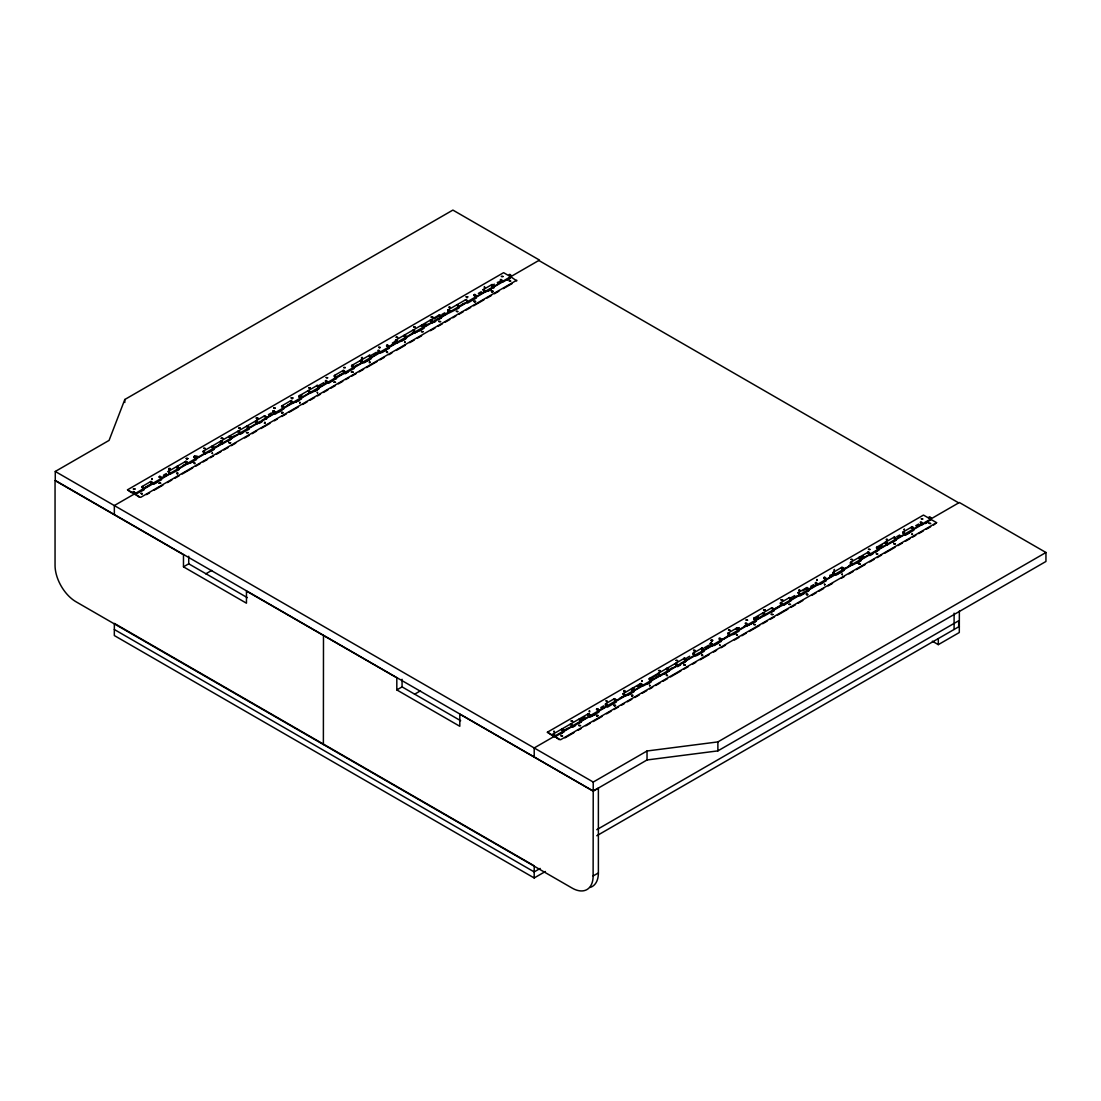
<?xml version="1.0" encoding="UTF-8"?>
<svg xmlns="http://www.w3.org/2000/svg" width="1101" height="1101" viewBox="0 0 1101 1101"><rect width="100%" height="100%" fill="white"/><g stroke="black" fill="none" stroke-linecap="round" stroke-linejoin="round"><path stroke-width="1.5" d="M317.652 387.428L317.639 386.203M516.727 280.893L511.373 277.163L502.634 282.214L501.258 280.191M833.994 574.461L834.007 573.263M265.258 423.293L264.832 422.137L264.364 423.321M449.937 307.702C446.992 306.931 451.465 306.216 449.401 307.399M596.742 716.173L597.664 716.145M701.722 655.632C704.75 654.324 699.52 654.6 702.631 655.549M807.597 594.994L806.73 595.077M887.296 540.013C883.993 538.926 889.622 538.733 886.388 540.04M177.289 467.402L178.816 468.847L187.487 463.838L186.564 462.048M282.269 406.792L283.177 406.861M387.235 346.196L388.13 347.145M474.71 295.687L475.701 295.921M614.661 699.699L615.665 699.947L615.101 700.704M675.821 664.398L676.785 665.348M780.802 603.967L781.751 603.871L781.187 604.628M912.068 527.998L912.867 527.902L911.986 527.874M142.579 488.293L143.281 488.28M204.194 452.057L204.992 453.736L196.308 458.759L194.946 456.943L195.496 458.36M230.742 437.937L230.04 436.698L229.242 437.482A1.555 0.895 60 0 1 229.875 436.051A1.555 0.895 60 0 1 231.306 437.881A1.555 0.895 60 0 1 230.219 438.735M324.066 384.125L326.956 382.46L327.451 383.038L318.767 388.047L317.707 386.341M352.815 367.445L352.829 366.248M650.085 680.501L650.099 679.248M773.095 609.486L773.631 610.257L782.302 605.247L780.843 603.912M842.802 569.465L842.802 568.391L842.004 568.598M878.034 549.041L877.236 547.844L878.598 549.66L887.282 544.651A1.555 0.895 60 0 0 886.415 542.298A1.555 0.895 60 0 0 885.232 543.22M921.895 523.581L917.436 526.361M177.192 467.43L178.018 467.388L177.867 468.448M282.159 406.82L282.985 406.792M325.965 381.524L326.983 381.841M387.125 346.223L387.951 346.182M614.551 699.727L616.175 701.158L624.859 696.149L623.909 695.612M261.488 420.582L539.476 260.084L452.883 210.085L124.812 399.498L109.068 440.4L55.27 471.462L55.27 480.435L593.233 791.027L647.03 759.965L717.88 750.882L1045.95 561.469L1045.95 552.496L959.356 502.496L700.69 651.833M143.323 488.472L143.832 489.05L152.502 484.041C150.383 481.33 152.117 482.376 151.387 483.422M221.755 442.093L220.984 442.038L222.485 443.648L213.8 448.657L212.438 446.841L212.988 448.258M239.481 432.954L239.977 433.546L231.293 438.556L230.164 436.712L229.944 437.62M291.655 402.76L287.622 405.154M318.272 387.469L321.162 385.79M344.379 372.427L344.159 371.257L343.443 371.656M361.651 361.156L362.435 362.835L353.765 367.844L353.311 367.142M396.181 341.874L396.869 341.255M501.946 281.319L502.4 282.035L493.716 287.044L492.271 285.283L493.95 287.87L492.739 287.168M656.457 677.032C661.591 676.083 657.091 671.995 659.843 675.945L651.173 680.955L650.319 679.276M685.703 660.049L686.157 660.765L694.841 655.756L693.905 653.966M728.876 635.002L728.449 633.736L730.059 635.717L738.881 631.272M764.342 614.771L763.502 613.505L764.342 614.771L755.644 619.78L756.139 620.358L764.81 615.349L763.695 614.716M790.628 599.577L791.124 600.155L799.808 595.146L798.954 593.453M824.594 579.594A1.555 0.895 60 0 0 825.131 580.076L826.342 580.778L817.534 585.223C816.144 585.016 816.543 582.03 817.3 585.044L808.616 590.053L807.019 588.485M834.338 574.24L834.792 574.942L826.108 579.952L824.745 578.149L825.296 579.566M850.825 563.189L852.284 564.841L843.614 569.85L842.76 568.171L842.169 568.749M264.68 416.77L265.437 416.66M430.959 320.708L431.757 320.886M702.149 649.053L702.933 649.108M807.116 588.443L807.542 589.599M912.536 534.453C912.33 532.471 911.477 534.205 911.738 534.522M337.223 376.528L344.448 372.358L343.471 371.601M353.146 367.349L357.605 364.761M389.699 346.223L396.91 341.42M650.553 680.459L653.567 678.711M722.091 639.144C724.472 640.135 731.477 632.69 728.394 634.382M848.899 565.928L851.679 563.451M325.992 381.386L326.983 382.006M474.627 295.577L475.673 296.21M257.428 418.903L256.671 418.93M475.137 302.183L474.38 302.211M589.819 711.824L589.462 710.558L589.021 711.797M308.5 391.405L309.491 392.107M894.549 537.866L895.237 537.866M265.589 417.926L266.525 419.164L265.313 418.476M291.903 402.732L292.453 403.241L283.783 408.251L283.287 407.659M411.526 333.617L414.43 331.951L414.926 332.543L406.241 337.553L405.388 335.86M711.769 645.145L711.535 643.961L712.333 645.654L703.649 650.663L702.961 649.356M738.152 629.868L738.647 630.46L747.318 625.451L746.519 624.969M799.243 594.636L799.078 593.59M860.404 559.336L860.032 558.042L859.041 558.689A1.555 0.895 60 0 1 859.413 557.257A1.555 0.895 60 0 1 860.886 558.358A1.555 0.895 60 0 1 860.789 560.024M869.226 554.243L869.226 553.363M921.743 523.925L922.266 524.448L913.582 529.457L913.087 528.865M579.649 719.669L581.19 721.361L589.861 716.352A1.555 0.895 60 0 0 589.007 713.998A1.555 0.895 60 0 0 587.824 714.934M640.947 684.285L641.897 685.015M362.325 358.348C363.055 356.449 360.633 357.715 361.706 358.362M694.731 651.255L694.043 651.241M131.446 492.725L127.51 489.807L503.611 272.676L508.855 275.704M142.057 486.559L150.727 481.55M168.302 471.407L185.725 461.347M203.286 451.204L264.446 415.889M282.007 405.76L290.692 400.75M299.5 395.658L316.937 385.598M334.498 375.455L343.168 370.445M351.99 365.353L369.413 355.293M395.727 340.099L439.395 314.886M448.217 309.808L465.64 299.747M483.201 289.604L491.886 284.595M163.43 475.247L166.375 473.554M194.01 457.589L196.955 455.897M268.41 414.637L271.341 412.944M298.99 396.979L301.922 395.287M317.941 386.038L323.832 382.639M368.959 356.586L376.308 352.348M392.341 343.085L395.273 341.393M421.449 326.281L425.853 323.735M434 318.918L438.336 316.414M441.886 314.487L444.818 312.794M478.343 293.43L481.275 291.737M491.431 285.875L494.377 284.182M497.322 282.475L500.281 281.416M144.781 487.633L149.117 485.128M166.609 475.026L160.829 478.371L161.324 478.949L169.994 473.939L169.21 472.26M182.656 465.764L185.546 464.099M195.813 458.167L198.703 456.502M213.305 448.066L216.195 446.4M219.099 444.721L221.879 442.244M232.242 437.138L235.146 435.459M268.685 416.095L271.575 414.43M373.652 355.499L377.987 352.994M424.683 326.034L427.587 324.355M442.189 315.932L449.414 311.748M461.126 304.991L464.016 303.325M480.064 294.05L482.954 292.384M497.556 283.962L500.446 282.283M260.318 421.256L114.325 505.552L114.366 514.621M248.275 427.229L248.798 428.454L257.469 423.445L256.973 422.853M273.034 412.283A1.555 0.895 60 0 1 273.956 410.907A1.555 0.895 60 0 1 274.961 413.343L266.291 418.352L265.795 417.761M299.665 396.883L300.146 396.305L301.275 398.149L309.959 393.14L308.844 392.506M388.144 346.526L388.749 347.655L397.433 342.631L396.924 342.053M423.238 326.859L423.734 327.451L432.418 322.442A1.555 0.895 60 0 0 431.551 320.088A1.555 0.895 60 0 0 430.381 321.01M467.402 302.238L458.732 307.248L458.236 306.656M475.728 296.554L476.224 297.146L484.894 292.137L483.834 290.279M139.29 497.267L135.272 494.294L144.052 489.876M151.525 483.518L152.736 484.22L161.558 479.775M169.017 473.416L170.228 474.118L179.05 469.673L177.839 468.971M186.509 463.315L187.721 464.016L196.542 459.571L195.331 458.869M204.015 453.213L205.226 453.915L214.034 449.469M221.507 443.111L222.719 443.813L231.527 438.721L228.595 441.074M239 433.01L240.211 433.711L249.032 429.266M256.492 422.922L257.703 423.61L266.525 418.518M278.14 412.462L284.017 408.43L275.195 414.155M291.214 402.471L292.687 403.42L301.509 398.975M308.982 392.617L310.193 393.318L319.001 388.873L317.79 388.171M326.474 382.515L327.685 383.217L336.493 378.125L329.158 383.01M343.966 372.413L345.177 373.115L353.999 368.67M361.458 362.312L362.669 363.013L371.491 358.568M378.95 352.21L380.162 352.912L388.983 348.466L387.772 347.765M396.456 342.108L397.654 342.81L406.475 338.365M413.811 331.91L415.16 332.708L423.968 328.263M431.441 321.905L432.652 322.607L441.473 317.515L438.528 319.868M448.933 311.817L450.144 312.505L458.966 308.06M476.458 297.972L467.636 303.05M483.903 290.347L485.128 292.315L493.95 287.223M154.209 484.013L157.14 482.321M190.666 462.97L193.597 461.264M209.63 452.016L212.562 450.323M239 433.656L240.211 434.358L243.142 432.665M259.175 423.417L262.107 421.711M295.632 402.36L298.577 400.668M314.597 391.419L317.528 389.713M343.966 373.06L345.177 373.762L348.122 372.055M364.142 362.807L370.019 359.421M381.634 352.705L386.038 350.159M402.071 340.911L405.003 339.218M422.509 329.116L415.16 332.708M435.583 321.561L432.652 322.607M488.073 291.256L491.018 289.563M506.997 280.328L509.914 278.649M135.272 494.294L140.625 497.391L516.727 280.246M146.571 494.597L149.543 492.876M154.002 490.303L162.92 485.156M167.38 482.582L171.839 480.008M174.811 478.288L179.27 475.715M182.243 474.008L192.661 467.994M195.634 466.274L200.093 463.7M203.066 461.98L207.525 459.406M210.497 457.699L213.47 455.979M216.443 454.259L220.902 451.685M223.875 449.965L228.334 447.391M231.306 445.685L235.765 443.097M244.683 437.95L249.143 435.377M252.115 433.67L256.574 431.083M261.033 428.509L269.951 423.362M274.41 420.788L277.383 419.068M281.856 416.495L286.315 413.921M289.288 412.201L298.206 407.053M302.665 404.48L307.124 401.906M310.097 400.186L314.556 397.612M317.528 395.906L320.501 394.186M323.474 392.465L327.933 389.892M330.906 388.171L335.365 385.598M338.337 383.891L342.796 381.304M345.769 379.597L348.742 377.877M351.714 376.157L356.173 373.583M359.146 371.863L363.605 369.289M366.578 367.583L376.982 361.568M379.955 359.848L384.428 357.275M388.887 354.701L391.86 352.981M396.319 350.407L405.237 345.26M409.696 342.686L414.155 340.113M417.128 338.392L421.587 335.819M430.505 330.672L434.964 328.098M437.937 326.378L442.396 323.804M445.368 322.084L449.827 319.51M452.8 317.804L455.773 316.083M458.745 314.363L463.204 311.789M466.177 310.069L470.636 307.496M473.609 305.789L484.027 299.775M487 298.054L491.459 295.481M494.432 293.774L498.891 291.187M503.35 288.613L512.268 283.466M183.482 566.836L246.459 603.197L246.459 591.086L396.814 677.789L396.814 689.914L459.805 726.275L459.805 714.15L593.122 791.137L598.38 788.096L598.38 872.942L593.122 875.969A29.686 17.148 60 0 1 572.135 888.094L76.038 601.779A29.686 17.148 60 0 1 55.05 565.419L55.05 480.573L183.482 554.725L183.482 566.836L188.725 563.808L247.312 597.637M205.763 573.855L211.709 570.414M396.814 689.914L402.071 686.886L460.658 720.715M414.499 694.277L420.458 690.836M554.009 736.074C552.509 733.018 555.592 736.872 552.963 735.399A1.555 0.895 60 0 1 553.583 733.968A1.555 0.895 60 0 1 555.028 735.812A1.555 0.895 60 0 1 553.941 736.652L547.376 732.22L923.478 515.075L928.721 518.117M553.184 734.023L588.099 713.861M605.922 705.149L606.045 704.406L605.44 705.108A1.555 0.895 60 0 1 605.743 703.69L614.344 698.708M623.166 693.616L640.576 683.556M649.397 678.464L684.327 658.302M693.135 653.21L701.819 648.2M728.133 633.02L736.803 628.01M754.364 617.867L771.801 607.807M780.609 602.715L789.293 597.705M798.101 592.613L806.785 587.604M832.865 573.896A1.555 0.895 60 0 1 833.182 572.382L841.77 567.4M850.591 562.308L868.015 552.248M876.823 547.169L894.26 537.095M903.068 532.003L911.752 526.994M649.796 679.152L657.036 674.982M802.822 590.797L805.726 589.131M581.837 718.499L584.769 716.806M600.802 707.558L603.733 705.851M631.382 689.9L634.314 688.208M637.259 686.501L640.204 685.455M686.804 657.903L689.749 656.196M704.296 647.801L708.7 645.255M736.349 629.29L739.294 627.598M753.841 619.189L758.245 616.656M790.298 598.146L794.716 595.6M810.735 586.351L813.68 584.645M829.7 575.396L832.645 574.35M860.28 557.739L863.225 556.046M879.245 546.798L882.19 545.091M896.737 536.696L899.682 535.003M915.715 525.741L918.674 524.035M564.648 730.046L567.538 728.367M582.14 719.944L585.03 718.279M601.077 709.003L603.967 707.337M620.028 698.075L622.918 696.396M669.614 669.436L672.505 667.77M706.044 648.406L710.393 645.902M743.932 626.538L746.822 624.859M774.581 608.839L781.806 604.669M793.518 597.898L796.408 596.233M808.12 589.475L815.359 585.292M829.961 576.869L832.851 575.204M843.118 569.272L846.008 567.607M862.055 558.331L864.946 556.666M879.548 548.229L882.438 546.564M898.485 537.302L901.375 535.636M678.698 664.536L534.191 747.964L534.233 757.034M679.881 663.848L699.548 652.494M597.595 710.792C598.641 709.416 596.439 708.824 598.683 711.26L607.367 706.25M632.057 689.804L632.827 689.377L633.681 691.056L642.351 686.047L641.415 685.51L642.585 686.226L651.407 681.78M667.812 669.174L668.665 670.867L677.335 665.857L675.863 664.509M859.743 558.826L859.977 557.918L861.106 559.762L869.776 554.753A1.555 0.895 60 0 0 868.923 552.399A1.555 0.895 60 0 0 867.739 553.321A1.555 0.895 60 0 1 868.496 552.165A1.555 0.895 60 0 1 869.845 553.638A1.555 0.895 60 0 1 869.391 555M559.157 739.666L555.152 736.707L563.932 731.642L561.001 733.968M571.391 725.931L572.603 726.632L581.424 721.54L578.479 723.88M598.916 712.086L590.095 717.178M616.409 701.984L607.601 707.076M623.744 695.529L625.093 696.327L633.901 691.882M658.866 675.422L660.077 676.124L668.899 671.032L664.481 674.225M676.358 665.321L677.569 666.022L686.391 660.93L683.446 663.284M693.864 655.219L695.061 655.921L703.883 651.475M711.356 645.131L712.567 645.819L721.375 641.374L720.164 640.686M746.203 624.817L747.551 625.629L756.373 621.184M763.833 614.826L765.044 615.528L773.865 610.436L770.92 612.775M781.325 604.724L782.536 605.426L791.358 600.334L784.008 605.22M798.831 594.623L800.042 595.324L808.85 590.879L807.639 590.177M833.815 574.419L835.026 575.121L843.848 570.676M851.307 564.318L852.518 565.019L861.34 560.574M868.799 554.216L870.01 554.918L878.832 549.826L875.887 552.179M886.291 544.114L887.502 544.816L896.324 539.724L893.393 542.077M913.816 530.269L905.008 535.361M921.014 523.677L922.5 524.613L931.24 519.562L936.593 522.658L933.62 525.026M571.391 726.577L572.603 727.279L575.548 725.573M591.567 716.324L594.512 714.632M628.024 695.281L630.969 693.575M646.989 684.327L649.934 682.634M676.358 665.967L677.569 666.669L680.514 664.976M696.534 655.728L702.41 652.329M714.026 645.626L718.444 643.08M732.991 634.671L735.936 632.979M754.901 622.024L747.551 625.629M798.831 595.269L800.042 595.971L804.446 593.425M820.465 584.177L823.41 582.47M836.499 574.915L842.375 571.529M856.922 563.12L859.867 561.427M868.799 554.863L870.01 555.565L872.955 553.872M906.467 534.522L909.412 532.815M925.418 523.581L928.336 521.902M555.152 736.707L560.492 739.789L936.593 522.658M564.951 737.863L573.869 732.715M578.328 730.142L581.314 728.422M585.773 725.848L590.232 723.274M593.205 721.554L602.123 716.407M606.582 713.833L611.041 711.26M614.014 709.539L618.473 706.966M621.446 705.259L624.418 703.539M627.391 701.819L631.85 699.245M634.823 697.525L639.282 694.951M642.255 693.245L646.714 690.657M649.686 688.951L652.659 687.23M655.632 685.51L660.091 682.937M663.063 681.216L667.523 678.643M670.495 676.936L680.913 670.922M683.886 669.202L688.345 666.628M692.804 664.054L695.777 662.348M700.236 659.76L709.154 654.613M713.613 652.04L716.586 650.319M721.045 647.746L725.504 645.172M734.422 640.025L738.881 637.451M741.854 635.731L746.313 633.158M749.286 631.437L759.69 625.437M762.663 623.716L767.122 621.143M770.094 619.423L774.553 616.849M777.54 615.142L787.944 609.128M790.917 607.408L795.376 604.834M798.349 603.128L802.808 600.54M811.726 595.393L816.185 592.82M819.158 591.099L823.617 588.526M828.076 585.952L832.535 583.379M841.453 578.231L844.426 576.511M848.885 573.938L853.344 571.364M856.317 569.644L865.235 564.496M869.694 561.923L874.166 559.349M877.139 557.629L881.598 555.055M884.571 553.349L894.975 547.335M897.948 545.614L902.407 543.041M905.38 541.32L909.839 538.747M912.812 537.04L915.784 535.32M918.757 533.6L923.216 531.026M926.189 529.306L930.648 526.732M593.122 875.969L593.233 782.054L647.03 750.992L717.88 741.909L1045.95 552.496M596.783 829.7L958.696 620.758L958.696 626.813M540.192 868.428L534.178 871.909L114.311 629.497M596.783 835.755L959.356 626.428M534.178 877.965L534.233 865.813L114.366 623.4L114.311 635.552L534.178 877.965L545.38 871.497M932.354 641.209L938.3 644.649L959.301 632.524L959.356 611M317.542 393.167C317.762 392.892 316.345 391.199 317.57 392.754M177.591 473.98L177.123 473.994M834.283 570.001C834.806 568.474 834.104 570.208 834.063 570.483M799.615 590.7C797.688 589.296 801.074 589.255 799.078 590.673M554.505 731.848C554.023 730.059 553.266 732 554.326 732.316M614.95 706.278L614.482 706.305M352.554 366.082L353.325 366.991M379.253 352.265L379.267 351.191M912.88 529.03L913.816 529.622M694.167 655.274L693.836 653.966M685.345 660.366L685.359 659.293L685.717 659.898M467.141 297.807L466.852 297.82M274.369 408.416L274.644 408.499M299.623 402.801C299.954 400.709 300.16 404.191 299.899 402.883M177.165 473.499C175.073 472.453 179.766 472.893 177.357 473.485M904.169 529.622C904.871 527.709 903.563 530.806 904.444 529.705M824.566 584.7C824.388 582.333 824.855 586.131 824.759 584.59M624.253 691.222C622.354 689.859 626.827 690.822 624.528 691.304M816.887 580.103C816.281 581.658 817.327 577.832 816.804 580.213M484.578 287.292C484.757 288.627 484.261 285.104 484.399 287.292M404.783 342.177C404.287 343.718 405.196 339.906 404.7 342.287M379.432 347.792L379.707 347.82M212.438 453.392C212.851 454.617 211.874 451.217 212.259 453.392M151.993 479.1C152.998 480.421 151.25 476.994 152.172 479.196M842.059 574.488C842.994 575.933 841.343 572.355 842.237 574.584M719.586 645.186C720.522 646.548 718.925 643.067 719.779 645.296M641.842 681.106C642.846 682.455 641.043 679.124 642.034 681.12M273.516 412.242L273.048 412.187A1.555 0.895 60 0 1 273.42 410.756A1.555 0.895 60 0 1 274.878 411.87A1.555 0.895 60 0 1 274.796 413.522M903.329 533.448L902.848 533.393A1.555 0.895 60 0 1 903.164 531.989A1.555 0.895 60 0 1 904.637 533.063A1.555 0.895 60 0 1 904.568 534.742M710.902 644.484L710.406 644.498A1.555 0.895 60 0 1 710.778 643.067A1.555 0.895 60 0 1 712.251 644.168A1.555 0.895 60 0 1 712.154 645.833M561.634 730.39L562.336 730.541M369.716 362.49C367.954 360.963 372.097 362.036 369.358 362.766M649.714 685.593C650.306 687.148 649.246 683.363 649.631 685.703M632.222 695.694C634.713 694.91 629.634 694.717 632.125 695.804M439.987 316.579L441.24 317.349L449.91 312.34A1.555 0.895 60 0 0 449.043 309.987A1.555 0.895 60 0 0 447.873 310.909M361.637 362.353L361.72 361.279M335.323 377.547L335.199 376.239M204.18 453.254L204.263 452.181M186.688 463.356L186.633 462.159M895.154 539.146L896.09 539.559L904.774 534.549L904.279 533.957M134.074 492.353C133.18 495.106 135.175 491.307 133.593 493.248M440.152 316.882L441.473 317.515M370.17 357.288L370.459 356.284M300.188 397.681L300.669 396.759L299.775 396.869M702.576 650.196L703.044 649.26M169.059 473.402L169.141 472.26M632.593 690.602L632.979 689.763L632.18 689.776M580.103 720.894L579.732 719.6L581.424 721.54M538.829 260.469L958.696 502.882M475.247 296.623L476.458 297.325M896.324 539.724L894.975 538.926M458.966 307.413L457.617 306.615M877.621 549.124L878.832 549.826M860.129 559.225L861.34 559.927M422.756 326.928L423.968 327.616M842.637 569.327L843.848 570.029M405.264 337.016L406.475 337.718M825.131 579.429L826.342 580.131M387.772 347.118L388.983 347.82M807.639 589.53L808.85 590.232M370.28 357.219L371.491 357.921M791.358 600.334L790.009 599.536M352.788 367.321L353.999 368.023M773.865 610.436L772.379 609.5M772.654 610.381L773.865 611.083M335.282 377.423L336.493 378.125M335.282 378.07L336.493 378.772M317.79 387.524L319.001 388.226M737.67 629.937L738.881 630.639M301.509 398.328L300.036 397.392M720.164 640.039L721.375 640.727M282.806 407.728L284.017 408.43M702.672 650.14L703.883 650.829M685.18 660.228L686.391 660.93M249.032 428.619L247.546 427.683M668.899 671.032L667.729 669.257M230.315 438.033L231.527 438.721M650.196 680.432L651.407 681.134M212.823 448.121L214.034 448.823M633.901 691.235L632.552 690.437M195.331 458.222L196.542 458.924M616.409 701.337L614.936 700.401M177.839 468.324L179.05 469.026M598.916 711.439L597.32 710.338M160.347 478.426L161.558 479.128M142.855 488.527L144.052 489.229M562.721 730.94L563.932 731.642M127.51 489.807L134.336 493.675L134.019 492.615M547.376 732.22L554.078 736.074L554.009 735.151M55.27 471.462L593.233 782.054M457.878 305.555L458.167 306.312M370.404 356.063L369.716 356.063L371.257 357.742L379.928 352.733L379.322 351.343M335.268 376.157L336.273 377.946L344.943 372.936L344.448 372.358M160.471 477.27L160.76 478.013M510.258 276.158L510.616 275.388M440.166 315.643L440.675 316.4M790.064 598.449L790.573 599.219M422.674 325.745L423.183 326.502M772.558 608.55L773.067 609.321M142.758 487.344L143.268 488.115M501.547 280.342L501.96 281.168M930.648 518.089L929.505 518.076M134.253 492.629L133.083 493A1.555 0.895 60 0 1 133.716 491.569A1.555 0.895 60 0 1 135.148 493.399A1.555 0.895 60 0 1 134.061 494.239M930.483 517.787L929.808 518.007M133.675 493.399L134.226 492.876M510.314 275.319L510.3 276.516L510.781 275.677M720.343 639.089L719.517 639.13L720.536 639.158M869.776 554.753L869.267 553.528M729.33 634.96L729.825 635.552L721.141 640.562L720.632 639.337M571.873 725.862L572.369 726.454L563.698 731.463L562.088 729.894L563.134 730.527M834.076 573.387L834.352 574.089M877.346 548.89L877.263 547.871L877.029 548.573M930.428 518.034L929.643 518.02M754.694 619.257L754.763 618.542L754.075 619.285A1.555 0.895 60 0 1 754.529 617.84A1.555 0.895 60 0 1 756.015 619.202A1.555 0.895 60 0 1 755.603 620.689M422.233 326.157L421.683 326.378A1.555 0.895 60 0 1 422.137 324.933A1.555 0.895 60 0 1 423.624 326.295A1.555 0.895 60 0 1 423.197 327.781M954.099 613.174L954.099 629.469M938.3 638.58L938.3 644.649M717.88 741.909L717.88 750.882M647.03 750.992L647.03 759.965M402.071 679.303L402.071 686.886M323.488 635.456L323.377 744.565M188.725 556.239L188.725 563.808M124.812 399.498L124.812 402.484M386.589 346.209A1.555 0.895 60 0 1 387.979 345.521A1.555 0.895 60 0 1 388.447 347.916M378.001 351.687A1.555 0.895 60 0 1 378.317 350.187A1.555 0.895 60 0 1 379.804 351.26A1.555 0.895 60 0 1 379.735 352.939M299.211 397.076A1.555 0.895 60 0 1 299.844 395.644A1.555 0.895 60 0 1 301.289 397.489A1.555 0.895 60 0 1 300.188 398.328M281.636 406.888A1.555 0.895 60 0 1 282.31 405.746A1.555 0.895 60 0 1 283.7 407.191A1.555 0.895 60 0 1 283.246 408.581M369.11 356.394A1.555 0.895 60 0 1 370.17 355.375A1.555 0.895 60 0 1 371.243 357.591A1.555 0.895 60 0 1 369.619 357.44M360.55 361.761A1.555 0.895 60 0 1 361.018 360.247A1.555 0.895 60 0 1 362.532 361.83A1.555 0.895 60 0 1 361.775 363.055M159.136 477.173A1.555 0.895 60 0 1 160.815 477.105A1.555 0.895 60 0 1 160.787 479.279M150.589 482.899A1.555 0.895 60 0 1 150.961 481.454A1.555 0.895 60 0 1 152.42 482.568A1.555 0.895 60 0 1 152.337 484.22M317.694 388.226A1.555 0.895 60 0 0 318.781 387.717A1.555 0.895 60 0 0 317.914 385.832A1.555 0.895 60 0 0 316.634 385.969A1.555 0.895 60 0 1 318.189 385.928A1.555 0.895 60 0 1 318.767 388.047M307.881 391.364A1.555 0.895 60 0 1 309.395 391.048A1.555 0.895 60 0 1 309.753 393.346M404.218 336.548A1.555 0.895 60 0 1 404.686 335.034A1.555 0.895 60 0 1 406.2 336.617A1.555 0.895 60 0 1 405.443 337.856M395.342 340.87A1.555 0.895 60 0 1 396.869 340.553A1.555 0.895 60 0 1 397.227 342.838M290.416 401.383A1.555 0.895 60 0 1 291.958 401.163A1.555 0.895 60 0 1 292.288 403.42M351.701 366.784A1.555 0.895 60 0 1 352.155 365.339A1.555 0.895 60 0 1 353.641 366.702A1.555 0.895 60 0 1 353.228 368.174M342.934 371.491A1.555 0.895 60 0 1 343.622 370.349A1.555 0.895 60 0 1 344.998 371.808A1.555 0.895 60 0 1 344.544 373.184M334.112 376.514A1.555 0.895 60 0 1 335.021 375.51A1.555 0.895 60 0 1 336.287 377.395A1.555 0.895 60 0 1 335.186 378.125M325.414 381.62A1.555 0.895 60 0 1 326.006 380.464A1.555 0.895 60 0 1 327.369 381.675A1.555 0.895 60 0 1 327.245 383.244M167.985 471.847A1.555 0.895 60 0 1 169.237 471.613A1.555 0.895 60 0 1 170.16 473.513A1.555 0.895 60 0 1 169.059 474.049M196.006 459.021A1.555 0.895 60 0 0 195.538 456.626A1.555 0.895 60 0 0 194.148 457.314A1.555 0.895 60 0 1 195.441 456.406A1.555 0.895 60 0 1 196.308 458.759M185.56 462.792A1.555 0.895 60 0 1 185.876 461.291A1.555 0.895 60 0 1 187.363 462.365A1.555 0.895 60 0 1 187.294 464.044M475.687 297.476A1.555 0.895 60 0 0 476.141 296.114A1.555 0.895 60 0 0 474.792 294.641A1.555 0.895 60 0 0 474.063 295.715A1.555 0.895 60 0 1 475.357 294.793A1.555 0.895 60 0 1 476.224 297.146M465.365 300.16A1.555 0.895 60 0 1 466.975 300.298A1.555 0.895 60 0 1 467.196 302.431M491.569 285.682A1.555 0.895 60 0 1 492.629 284.677A1.555 0.895 60 0 1 493.702 286.893A1.555 0.895 60 0 1 492.092 286.742M482.885 290.031A1.555 0.895 60 0 1 484.509 290.169A1.555 0.895 60 0 1 484.729 292.315M211.874 447.598A1.555 0.895 60 0 1 212.19 446.098A1.555 0.895 60 0 1 213.677 447.171A1.555 0.895 60 0 1 213.594 448.85M202.901 451.974A1.555 0.895 60 0 1 204.428 451.658A1.555 0.895 60 0 1 204.786 453.942M220.448 442.217A1.555 0.895 60 0 1 221.04 441.074A1.555 0.895 60 0 1 222.402 442.285A1.555 0.895 60 0 1 222.278 443.841M247.711 428.633A1.555 0.895 60 0 0 248.812 428.014A1.555 0.895 60 0 0 247.739 426.101A1.555 0.895 60 0 0 246.61 426.679A1.555 0.895 60 0 1 248.069 426.211A1.555 0.895 60 0 1 248.798 428.454M237.967 432.101A1.555 0.895 60 0 1 238.656 430.959A1.555 0.895 60 0 1 240.032 432.404A1.555 0.895 60 0 1 239.578 433.794M264.212 416.577A1.555 0.895 60 0 1 265.726 416.261A1.555 0.895 60 0 1 266.084 418.545M255.583 422.371A1.555 0.895 60 0 1 255.969 420.843A1.555 0.895 60 0 1 257.483 422.178A1.555 0.895 60 0 1 257.07 423.692M141.644 487.344A1.555 0.895 60 0 1 142.827 486.738A1.555 0.895 60 0 1 143.832 488.803A1.555 0.895 60 0 1 142.456 489.023M412.847 330.768A1.555 0.895 60 0 1 414.361 330.451A1.555 0.895 60 0 1 414.719 332.736M439.051 315.629A1.555 0.895 60 0 1 440.235 315.037A1.555 0.895 60 0 1 441.24 317.102A1.555 0.895 60 0 1 439.863 317.322M430.395 320.928A1.555 0.895 60 0 1 431.785 320.226A1.555 0.895 60 0 1 432.253 322.621M456.654 305.472A1.555 0.895 60 0 1 458.167 305.156A1.555 0.895 60 0 1 458.525 307.44M447.997 311.184A1.555 0.895 60 0 1 448.368 309.753A1.555 0.895 60 0 1 449.827 310.867A1.555 0.895 60 0 1 449.745 312.519M176.669 467.498A1.555 0.895 60 0 1 177.729 466.48A1.555 0.895 60 0 1 178.802 468.696A1.555 0.895 60 0 1 177.192 468.544M509.185 275.856A1.555 0.895 60 0 1 509.735 274.41A1.555 0.895 60 0 1 511.208 276.021A1.555 0.895 60 0 1 510.451 277.232M500.349 280.617A1.555 0.895 60 0 1 500.941 279.461A1.555 0.895 60 0 1 502.317 280.672A1.555 0.895 60 0 1 502.194 282.241M386.712 346.223A1.555 0.895 60 0 1 387.882 345.301A1.555 0.895 60 0 1 388.749 347.655M299.238 396.732A1.555 0.895 60 0 1 300.408 395.796A1.555 0.895 60 0 1 301.275 398.149M351.728 366.427A1.555 0.895 60 0 1 352.898 365.491A1.555 0.895 60 0 1 353.765 367.844M159.246 477.187A1.555 0.895 60 0 1 160.595 476.705A1.555 0.895 60 0 1 161.324 478.949M229.366 437.496A1.555 0.895 60 0 1 230.288 436.106A1.555 0.895 60 0 1 231.293 438.556M247.821 428.578A1.555 0.895 60 0 1 247.271 428.083M421.807 326.391A1.555 0.895 60 0 1 422.729 325.001A1.555 0.895 60 0 1 423.734 327.451M806.482 588.691A1.555 0.895 60 0 1 807.336 587.604A1.555 0.895 60 0 1 808.629 589.489A1.555 0.895 60 0 1 807.542 590.232M797.785 593.054A1.555 0.895 60 0 1 799.532 593.343A1.555 0.895 60 0 1 799.409 595.393M719.104 639.144A1.555 0.895 60 0 1 719.696 637.988A1.555 0.895 60 0 1 721.072 639.199A1.555 0.895 60 0 1 720.949 640.754M692.942 654.682A1.555 0.895 60 0 1 693.424 653.154A1.555 0.895 60 0 1 694.924 654.737A1.555 0.895 60 0 1 694.18 655.976M788.935 598.38A1.555 0.895 60 0 1 790.49 598.16A1.555 0.895 60 0 1 790.821 600.417M780.265 603.83A1.555 0.895 60 0 1 780.857 602.674A1.555 0.895 60 0 1 782.233 603.885A1.555 0.895 60 0 1 782.109 605.454M841.687 568.804A1.555 0.895 60 0 1 841.99 567.304A1.555 0.895 60 0 1 843.476 568.377A1.555 0.895 60 0 1 843.407 570.057M737.56 630.639A1.555 0.895 60 0 0 738.647 629.8A1.555 0.895 60 0 0 737.216 627.955A1.555 0.895 60 0 0 736.583 629.387A1.555 0.895 60 0 1 737.629 628.024A1.555 0.895 60 0 1 738.647 630.46M579.002 719.655A1.555 0.895 60 0 1 580.282 719.118A1.555 0.895 60 0 1 581.149 721.293A1.555 0.895 60 0 1 579.566 721.059M570.373 725.008A1.555 0.895 60 0 1 571.047 723.866A1.555 0.895 60 0 1 572.424 725.325A1.555 0.895 60 0 1 571.983 726.701M702.576 650.842A1.555 0.895 60 0 0 703.677 650.223A1.555 0.895 60 0 0 702.603 648.31A1.555 0.895 60 0 0 701.475 648.888A1.555 0.895 60 0 1 702.933 648.42A1.555 0.895 60 0 1 703.649 650.663M727.747 633.777A1.555 0.895 60 0 1 729.261 633.46A1.555 0.895 60 0 1 729.619 635.745M825.034 580.144A1.555 0.895 60 0 0 826.135 579.401A1.555 0.895 60 0 0 824.869 577.516A1.555 0.895 60 0 0 823.961 578.52A1.555 0.895 60 0 1 825.255 577.598A1.555 0.895 60 0 1 826.122 579.952M815.29 583.599A1.555 0.895 60 0 1 816.158 582.512A1.555 0.895 60 0 1 817.451 584.397A1.555 0.895 60 0 1 816.35 585.154M771.484 608.234A1.555 0.895 60 0 1 772.819 608.096A1.555 0.895 60 0 1 773.618 610.105A1.555 0.895 60 0 1 772.269 610.229M762.773 613.931A1.555 0.895 60 0 1 763.365 612.775A1.555 0.895 60 0 1 764.741 613.986A1.555 0.895 60 0 1 764.603 615.555M745.239 623.675A1.555 0.895 60 0 1 746.753 623.359A1.555 0.895 60 0 1 747.111 625.657M587.948 715.21A1.555 0.895 60 0 1 588.319 713.765A1.555 0.895 60 0 1 589.778 714.879A1.555 0.895 60 0 1 589.696 716.531M614.041 699.796A1.555 0.895 60 0 1 614.716 698.653A1.555 0.895 60 0 1 616.092 700.112A1.555 0.895 60 0 1 615.638 701.488M605.743 703.69A1.555 0.895 60 0 1 607.229 704.778A1.555 0.895 60 0 1 607.16 706.457M893.902 537.838A1.555 0.895 60 0 1 895.196 537.316A1.555 0.895 60 0 1 896.049 539.49A1.555 0.895 60 0 1 894.466 539.256M885.355 543.495A1.555 0.895 60 0 1 885.81 542.05A1.555 0.895 60 0 1 887.296 543.412A1.555 0.895 60 0 1 886.883 544.899M911.435 528.026A1.555 0.895 60 0 1 912.165 526.952A1.555 0.895 60 0 1 913.513 528.425A1.555 0.895 60 0 1 913.046 529.787M631.52 689.625A1.555 0.895 60 0 1 632.428 688.62A1.555 0.895 60 0 1 633.694 690.506A1.555 0.895 60 0 1 632.593 691.249M622.808 694.291A1.555 0.895 60 0 1 624.363 694.07A1.555 0.895 60 0 1 624.694 696.327M649.012 679.523A1.555 0.895 60 0 1 650.402 678.835A1.555 0.895 60 0 1 650.856 681.216M640.273 684.285A1.555 0.895 60 0 1 641.787 683.969A1.555 0.895 60 0 1 642.144 686.253M666.6 669.793A1.555 0.895 60 0 1 666.972 668.362A1.555 0.895 60 0 1 668.445 669.463A1.555 0.895 60 0 1 668.348 671.128M657.806 674.528A1.555 0.895 60 0 1 658.398 673.372A1.555 0.895 60 0 1 659.774 674.596A1.555 0.895 60 0 1 659.637 676.152M685.62 661.095A1.555 0.895 60 0 0 686.033 659.609A1.555 0.895 60 0 0 684.561 658.247A1.555 0.895 60 0 0 684.093 659.692A1.555 0.895 60 0 1 685.152 658.315A1.555 0.895 60 0 1 686.157 660.765M675.34 664.412A1.555 0.895 60 0 1 676.014 663.27A1.555 0.895 60 0 1 677.39 664.715A1.555 0.895 60 0 1 676.95 666.105M561.771 730.403A1.555 0.895 60 0 1 562.088 728.903A1.555 0.895 60 0 1 563.561 729.977A1.555 0.895 60 0 1 563.492 731.67M833.182 572.382A1.555 0.895 60 0 1 834.654 573.47A1.555 0.895 60 0 1 834.586 575.149M850.275 563.327A1.555 0.895 60 0 1 851.651 562.639A1.555 0.895 60 0 1 852.119 565.033M876.41 547.94A1.555 0.895 60 0 1 877.318 547.197A1.555 0.895 60 0 1 878.557 548.725A1.555 0.895 60 0 1 878.061 549.991M596.494 709.484A1.555 0.895 60 0 1 598.049 709.264A1.555 0.895 60 0 1 598.38 711.521M928.955 517.897A1.555 0.895 60 0 1 929.877 516.892A1.555 0.895 60 0 1 931.129 518.791A1.555 0.895 60 0 1 930.028 519.521M920.257 522.562A1.555 0.895 60 0 1 921.798 522.342A1.555 0.895 60 0 1 922.129 524.599M710.406 644.594A1.555 0.895 60 0 1 711.329 643.204A1.555 0.895 60 0 1 712.333 645.654M702.672 650.787A1.555 0.895 60 0 1 702.121 650.292M789.045 598.38A1.555 0.895 60 0 1 790.408 597.912A1.555 0.895 60 0 1 791.124 600.155M754.213 619.299A1.555 0.895 60 0 1 755.135 617.922A1.555 0.895 60 0 1 756.139 620.358M596.604 709.484A1.555 0.895 60 0 1 597.967 709.016A1.555 0.895 60 0 1 598.683 711.26M911.545 528.04A1.555 0.895 60 0 1 912.729 527.104A1.555 0.895 60 0 1 913.582 529.457M631.63 689.639A1.555 0.895 60 0 1 632.814 688.703A1.555 0.895 60 0 1 633.681 691.056M666.628 669.436A1.555 0.895 60 0 1 667.798 668.513A1.555 0.895 60 0 1 668.665 670.867M859.179 558.702A1.555 0.895 60 0 1 860.101 557.312A1.555 0.895 60 0 1 861.106 559.762M598.38 872.942A29.686 17.148 60 0 1 590.164 887.434M133.372 488.968L135.01 489.009L133.372 488.968M141.148 493.454C142.139 495.739 143.309 492.587 141.148 493.454M158.998 483.146L160.65 483.188L158.998 483.146M168.728 468.558L170.366 468.599L168.728 468.558M169.1 469.219L170.022 469.246L169.1 469.219M186.22 458.456L187.858 458.498L186.22 458.456M186.606 459.117L187.514 459.213L186.619 459.062M193.996 462.943C194.946 465.186 196.074 462.145 193.996 462.943M203.713 448.355L205.35 448.506L203.768 448.258M221.205 438.253L222.856 438.308L221.205 438.253M228.98 442.74L230.618 442.795L228.98 442.74M238.711 428.151L240.348 428.206L238.711 428.151M246.473 432.638L248.11 432.693L246.473 432.638M256.203 418.05L257.84 418.105L256.203 418.05M273.695 407.948L275.333 408.099L273.736 407.852M281.471 412.435L283.095 412.586L281.512 412.338M281.842 413.109L282.764 413.192L281.87 413.054M291.187 397.846L292.825 397.901L291.187 397.846M291.572 398.521L292.494 398.548L291.572 398.521M308.679 387.745L310.331 387.8L308.679 387.745M326.185 377.657L327.809 377.794L326.226 377.56M333.947 382.143L335.585 382.281L333.988 382.047M343.677 367.555L345.315 367.596L343.677 367.555M351.439 372.042L353.091 372.083L351.439 372.042M378.661 347.352L380.299 347.503L378.703 347.255M386.437 351.838C387.552 353.985 388.392 351.095 386.437 351.838M396.154 337.25L397.791 337.401L396.209 337.154M413.646 327.148L415.297 327.203L413.646 327.148M421.422 331.635L423.059 331.69L421.422 331.635M431.152 317.047L432.789 317.102L431.152 317.047M438.914 321.533L440.551 321.588L438.914 321.533M456.406 311.432L458.044 311.583L456.461 311.335M466.136 296.843L467.774 296.898L466.136 296.843M473.912 301.33L475.549 301.385L473.912 301.33M491.404 291.228L493.042 291.283L491.404 291.228M491.775 291.903L492.697 291.93L491.775 291.903M501.45 276.461L503.088 276.502L501.45 276.461M509.226 280.948L510.85 281.099L509.268 280.851M561.015 735.867L562.652 736.005L561.056 735.771M571.102 721.059L572.74 721.21L571.144 720.962M578.878 725.545L580.516 725.6L578.878 725.545M596.37 715.457L598.008 715.499L596.37 715.457M606.087 700.869C607.298 703.002 608 700.14 606.087 700.869M613.863 705.356L615.5 705.397L613.863 705.356M623.964 691.428L624.886 691.511L624.033 691.332M631.74 695.915L632.648 695.997L631.754 695.86M658.577 670.564L660.215 670.619L658.577 670.564M666.353 675.051C667.523 677.129 668.266 674.376 666.353 675.051M676.069 660.462L677.707 660.614L676.11 660.366M683.845 664.949L685.469 665.1L683.886 664.853M693.561 650.361L695.199 650.512L693.616 650.264M711.053 640.259L712.705 640.314L711.053 640.259M711.439 640.933L712.361 640.961L711.439 640.933M728.559 630.157L730.183 630.309L728.601 630.061M736.321 634.644C737.477 636.667 738.248 634.148 736.376 634.548M746.051 620.056L747.675 620.207L746.093 619.959M753.813 624.542L755.451 624.694L753.868 624.446M763.543 609.954L765.181 610.009L763.543 609.954M771.319 614.441L772.957 614.496L771.319 614.441M781.036 599.866L782.673 599.907L781.036 599.866M788.811 604.353L790.449 604.394L788.811 604.353M806.304 594.251L807.941 594.389L806.345 594.155M851.018 559.459L852.642 559.611L851.059 559.363M858.794 563.946L860.418 564.097L858.835 563.85M868.51 549.358L870.148 549.509L868.551 549.261M876.286 553.844L877.91 553.996L876.327 553.748M893.778 543.743L895.416 543.798L893.778 543.743M921.317 518.86L922.955 519.011L921.372 518.764M929.093 523.36L930.73 523.498L929.134 523.264M868.276 553.142L869.116 553.197L868.317 553.087"/></g></svg>
